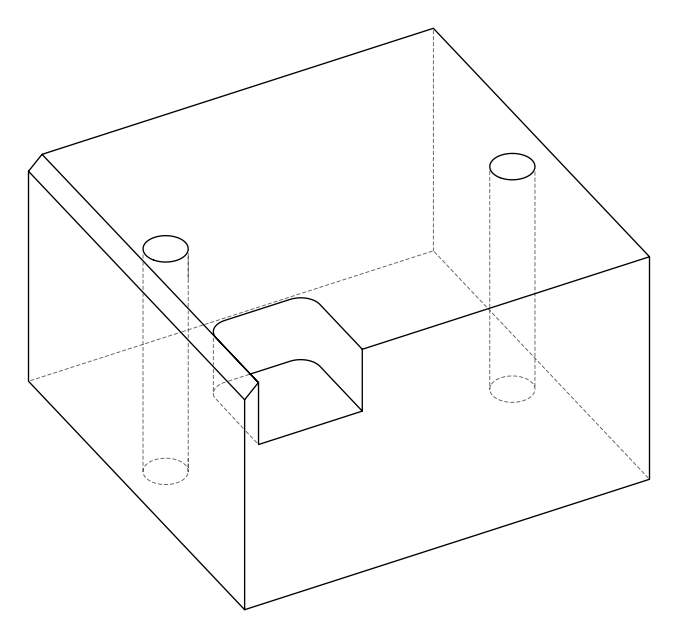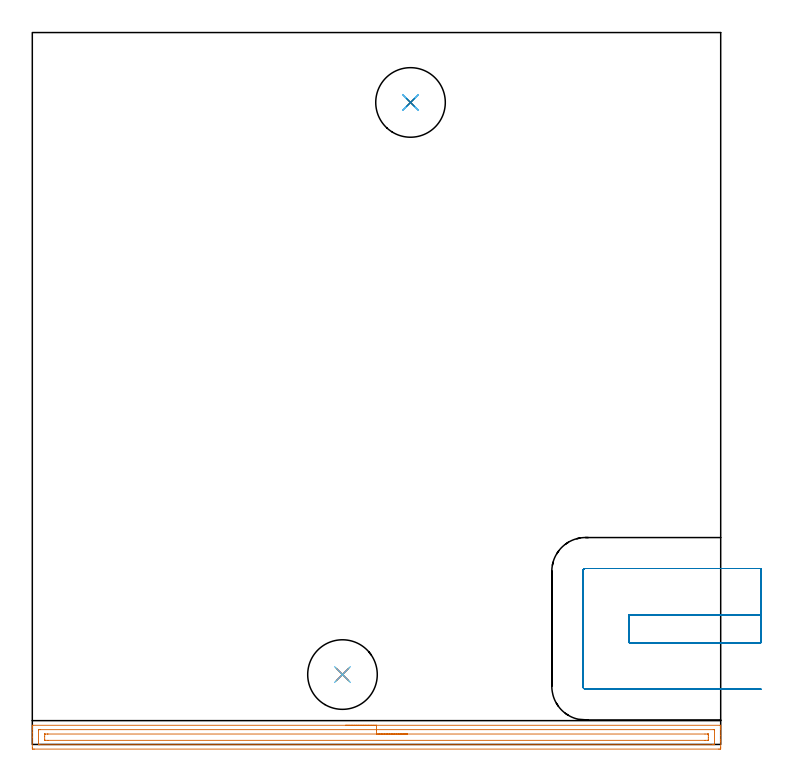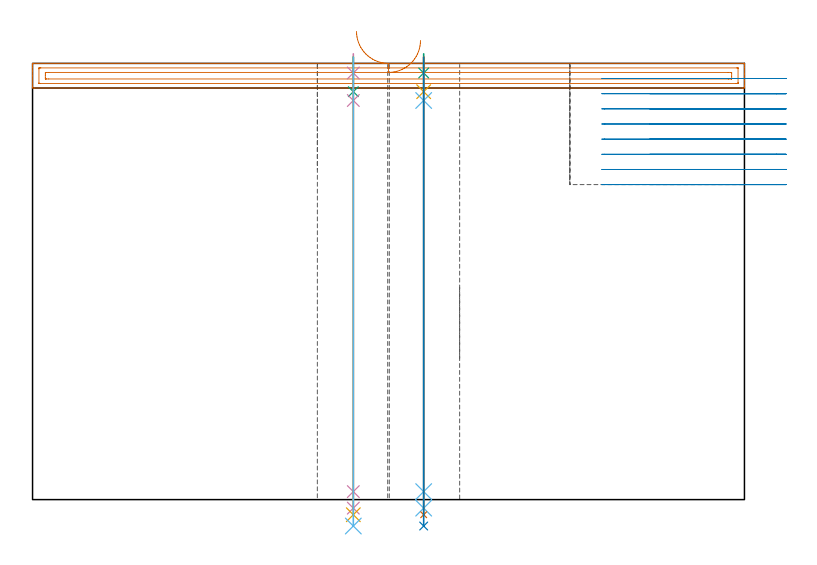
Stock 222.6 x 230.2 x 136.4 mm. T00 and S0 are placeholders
(PLAN: 12 operations, 10 tool changes, 14.2 min)
(1 AREA_MILL | FG_CHAMFER_SURFACE | UGT0205_001 | 5.55 min | 6604 mm3)
(2 MILL_SLOT | SLOT_PARTIAL_RECTANGULAR | UGT0201_094 | Follow Part, ap 5, ae 75% | 4.95 min | 120167 mm3)
(3 SPOT_DRILL | STEP1HOLE | NXT0321_9005460120000 | 0.05 min | 184 mm3)
(4 SPOT_DRILL_1 | STEP1HOLE_1 | NXT0321_9005460120000 | 0.05 min | 192 mm3)
(5 DRILL_BLIND_HOLE_INTO_CENTER | STEP1HOLE | NXT0301_030 | 0.05 min | 156 mm3)
(6 GUN_DRILL_THROUGH_HOLE | STEP1HOLE | UGT0307_001 | 0.61 min | 2502 mm3)
(7 SPADE_DRILL_TO_ENLARGE_THROUGH_HOLE | STEP1HOLE | UGT0306_005 | 0.57 min | 19655 mm3)
(8 DRILL_TO_ENLARGE_THROUGH_HOLE | STEP1HOLE | UGT0301_054 | 0.59 min | 31708 mm3)
(9 DRILL_BLIND_HOLE_INTO_CENTER_1 | STEP1HOLE_1 | NXT0301_030 | 0.05 min | 161 mm3)
(10 GUN_DRILL_THROUGH_HOLE_1 | STEP1HOLE_1 | UGT0307_001 | 0.61 min | 2491 mm3)
(11 SPADE_DRILL_TO_ENLARGE_THROUGH_HOLE_1 | STEP1HOLE_1 | UGT0306_005 | 0.57 min | 19670 mm3)
(12 DRILL_TO_ENLARGE_THROUGH_HOLE_1 | STEP1HOLE_1 | UGT0301_054 | 0.59 min | 31704 mm3)
(TOOL UGT0205_001 | Chamfer Mill 20 x 3 x 45 deg. | D20 FL50 Z2)
(TOOL UGT0201_094 | End mill 20 mm | D20 FL38 Z4)
(TOOL NXT0321_9005460120000 | NC Spot Drill, 142deg, 12mm, Carbide, Uncoated | D12 PA142 FL30 Z2)
(TOOL NXT0301_030 | Carbide Drill 5.9mm [860.1-0590-018A1-MM 2214] | D5.9 PA140 FL28 Z2)
(TOOL UGT0307_001 | Gun Drill 5 mm | D5 PA130 FL24 Z1)
(TOOL UGT0306_005 | Spade Drill 14.5mm | D14.5 PA132 FL10 Z2)
(TOOL UGT0301_054 | Twist Drill 22.5 mm | D22.5 PA118 FL155 Z2)
(OP 1 AREA_MILL)
G17 G21 G94 G90
T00 M6
G54
G17 G0 G90 X101.3 Y6.2 S1061 M3
G43 Z146.4 H0
G94 G1 X101.338 Z145.528 F250.
X101.452 Z144.664
X101.641 Z143.812
X101.903 Z142.98
X102.237 Z142.174
X102.64 Z141.4
X103.108 Z140.664
X103.64 Z139.972
X104.229 Z139.329
X104.872 Z138.74
X105.564 Z138.208
X106.3 Z137.74
X107.074 Z137.337
X107.88 Z137.003
X108.712 Z136.741
X109.563 Z136.552
X110.428 Z136.438
X111.3 Z136.4
X222.438
X222.59 Y6.198 Z136.388
X222.598 Y6.073 Z136.266
X222.6 Y5.944 Z136.143
Y5.609 Z135.808
Y4.973 Z135.168
Y2.907 Z133.104
Y1.476 Z131.671
Y0.88 Z131.076
Y-0.869 Z129.328
X222.597 Y-1.148 Z129.049
X222.59 Y-1.493 Z128.704
X222.349 Y-1.498 Z128.701
X221.991 Y-1.5 Z128.7
X0.608
X0.251 Y-1.498 Z128.701
X0.01 Y-1.493 Z128.704
X0. Y-1.148 Z129.049
Y2.35 Z132.545
Y3.781 Z133.978
Y4.973 Z135.168
Y5.609 Z135.808
Y5.944 Z136.143
X0.002 Y6.073 Z136.266
X0.01 Y6.198 Z136.388
X0.162 Y6.2 Z136.4
X111.3
Y4.786 Z134.986
X220.206 Y4.785 Z134.985
X220.399 Y4.784 Z134.984
X220.551 Y4.78 Z134.98
X220.583 Y4.779 Z134.979
X220.59 Y4.762 Z134.962
X220.594 Y4.735 Z134.935
X220.599 Y4.588 Z134.788
X220.6 Y0.216 Z130.416
X220.598 Y0.087 Z130.287
X220.594 Y-0.016 Z130.184
X220.59 Y-0.078 Z130.122
X220.556 Y-0.079 Z130.121
X220.206 Y-0.084 Z130.116
X220.014 Y-0.085 Z130.115
X2.394
X2.201 Y-0.084 Z130.116
X2.049 Y-0.081 Z130.119
X2.017 Y-0.079 Z130.121
X2.01 Y-0.062 Z130.138
X2.006 Y-0.035 Z130.165
X2.001 Y0.112 Z130.312
X2. Y4.484 Z134.684
X2.002 Y4.613 Z134.813
X2.006 Y4.716 Z134.916
X2.01 Y4.778 Z134.978
X2.044 Y4.779 Z134.979
X2.394 Y4.784 Z134.984
X2.586 Y4.785 Z134.985
X111.3 Y4.786 Z134.986
Y3.372 Z133.572
X217.528 Y3.371 Z133.571
X218.272 Y3.37 Z133.57
X218.421 Y3.368 Z133.568
X218.568 Y3.365 Z133.565
X218.591 Y3.356 Z133.556
X218.594 Y3.329 Z133.529
X218.598 Y3.283 Z133.483
X218.599 Y3.224 Z133.424
X218.6 Y3.049 Z133.249
Y2.175 Z132.375
X218.598 Y1.476 Z131.676
X218.595 Y1.388 Z131.588
X218.59 Y1.346 Z131.546
X218.585 Y1.335 Z131.535
X218.567 Y1.333 Z131.533
X218.421 Y1.331 Z131.531
X217.678 Y1.328 Z131.528
X217.528
X5.072
X4.328 Y1.33 Z131.53
X4.179 Y1.332 Z131.532
X4.032 Y1.335 Z131.535
X4.009 Y1.344 Z131.544
X4.006 Y1.371 Z131.571
X4.002 Y1.417 Z131.617
X4.001 Y1.476 Z131.676
X4. Y1.651 Z131.851
Y2.525 Z132.725
X4.002 Y3.224 Z133.424
X4.005 Y3.312 Z133.512
X4.01 Y3.354 Z133.554
X4.015 Y3.365 Z133.565
X4.033 Y3.367 Z133.567
X4.179 Y3.369 Z133.569
X4.922 Y3.371 Z133.571
X5.072 Y3.372 Z133.572
X111.3
X112.172 Z133.61
X113.036 Z133.723
X113.888 Z133.912
X114.72 Z134.175
X115.526 Z134.508
X116.3 Z134.911
X117.036 Z135.38
X117.728 Z135.911
X118.371 Z136.501
X118.96 Z137.144
X119.491 Z137.836
X119.96 Z138.572
X120.363 Z139.345
X120.697 Z140.151
X120.959 Z140.983
X121.148 Z141.835
X121.262 Z142.7
X121.3 Z143.572
G0 Z146.4
M5
M2
(OP 2 MILL_SLOT)
G17 G21 G94 G90
T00 M6
G54
G17 G0 G90 X235.6 Y41.9 S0 M3
G43 Z146.4 H0
Z131.662
G94 G1 X232.6 F250.
X193. F500.
Y32.9
X232.6
X235.6 F250.
Y56.9
X232.6
X178.9 F500.
G3 X178. Y56. R0.9
G1 Y18.8
G3 X178.9 Y17.9 R0.9
G1 X232.6
X235.6 F250.
G0 Y41.9 Z126.925
G1 X232.6
X193. F500.
Y32.9
X232.6
X235.6 F250.
Y56.9
X232.6
X178.9 F500.
G3 X178. Y56. R0.9
G1 Y18.8
G3 X178.9 Y17.9 R0.9
G1 X232.6
X235.6 F250.
G0 Y41.9 Z122.187
G1 X232.6
X193. F500.
Y32.9
X232.6
X235.6 F250.
Y56.9
X232.6
X178.9 F500.
G3 X178. Y56. R0.9
G1 Y18.8
G3 X178.9 Y17.9 R0.9
G1 X232.6
X235.6 F250.
G0 Y41.9 Z117.45
G1 X232.6
X193. F500.
Y32.9
X232.6
X235.6 F250.
Y56.9
X232.6
X178.9 F500.
G3 X178. Y56. R0.9
G1 Y18.8
G3 X178.9 Y17.9 R0.9
G1 X232.6
X235.6 F250.
G0 Y41.9 Z112.712
G1 X232.6
X193. F500.
Y32.9
X232.6
X235.6 F250.
Y56.9
X232.6
X178.9 F500.
G3 X178. Y56. R0.9
G1 Y18.8
G3 X178.9 Y17.9 R0.9
G1 X232.6
X235.6 F250.
G0 Y41.9 Z107.975
G1 X232.6
X193. F500.
Y32.9
X232.6
X235.6 F250.
Y56.9
X232.6
X178.9 F500.
G3 X178. Y56. R0.9
G1 Y18.8
G3 X178.9 Y17.9 R0.9
G1 X232.6
X235.6 F250.
G0 Y41.9 Z103.237
G1 X232.6
X193. F500.
Y32.9
X232.6
X235.6 F250.
Y56.9
X232.6
X178.9 F500.
G3 X178. Y56. R0.9
G1 Y18.8
G3 X178.9 Y17.9 R0.9
G1 X232.6
X235.6 F250.
G0 Y41.9 Z98.5
G1 X232.6
X193. F500.
Y32.9
X232.6
X235.6 F250.
Y56.9
X232.6
X178.9 F500.
G3 X178. Y56. R0.9
G1 Y18.8
G3 X178.9 Y17.9 R0.9
G1 X232.6
X235.6 F250.
G0 Z146.4
M5
M2
(OP 3 SPOT_DRILL)
G17 G21 G94 G90
T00 M6
G54
G17 G0 G90 X122.3 Y207.6 S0 M3
G43 Z146.4 H0
G94 G81 G98 Z133.4 F250. R139.4
G80
M5
M2
(OP 4 SPOT_DRILL_1)
G17 G21 G94 G90
T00 M6
G54
G17 G0 G90 X100.3 Y22.6 S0 M3
G43 Z146.4 H0
G94 G81 G98 Z133.4 F250. R139.4
G80
M5
M2
(OP 5 DRILL_BLIND_HOLE_INTO_CENTER)
G17 G21 G94 G90
T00 M6
G54
G17 G0 G90 X122.3 Y207.6 S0 M3
G43 Z146.4 H1
G94 G81 G98 Z127.55 F250. R138.4
G80
M5
M2
(OP 6 GUN_DRILL_THROUGH_HOLE)
G17 G21 G94 G90
T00 M6
G54
G17 G0 G90 X122.3 Y207.6 M8
G43 Z146.4 H0
Z133.86
S716 M3
G94 G1 Z124.794 F125. M26
G4 X.084
Z2.5 F250.
G4 X.084
Z-2.666 F125.
G4 X.084
M5
M9
G0 Z133.86
Z146.4
M2
(OP 7 SPADE_DRILL_TO_ENLARGE_THROUGH_HOLE)
G17 G21 G94 G90
T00 M6
G54
G17 G0 G90 X122.3 Y207.6 S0 M3
G43 Z146.4 H0
G94 G73 G98 Z-4.728 F250. Q14.113 R138.4
G80
M5
M2
(OP 8 DRILL_TO_ENLARGE_THROUGH_HOLE)
G17 G21 G94 G90
T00 M6
G54
G17 G0 G90 X122.3 Y207.6 S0 M3
G43 Z146.4 H0
G94 G73 G98 Z-8.26 F250. Q20.666 R138.4
G80
M5
M2
(OP 9 DRILL_BLIND_HOLE_INTO_CENTER_1)
G17 G21 G94 G90
T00 M6
G54
G17 G0 G90 X100.3 Y22.6 S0 M3
G43 Z146.4 H1
G94 G81 G98 Z127.55 F250. R138.4
G80
M5
M2
(OP 10 GUN_DRILL_THROUGH_HOLE_1)
G17 G21 G94 G90
T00 M6
G54
G17 G0 G90 X100.3 Y22.6 M8
G43 Z146.4 H0
Z133.86
S716 M3
G94 G1 Z124.794 F125. M26
G4 X.084
Z2.5 F250.
G4 X.084
Z-2.666 F125.
G4 X.084
M5
M9
G0 Z133.86
Z146.4
M2
(OP 11 SPADE_DRILL_TO_ENLARGE_THROUGH_HOLE_1)
G17 G21 G94 G90
T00 M6
G54
G17 G0 G90 X100.3 Y22.6 S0 M3
G43 Z146.4 H0
G94 G73 G98 Z-4.728 F250. Q14.113 R138.4
G80
M5
M2
(OP 12 DRILL_TO_ENLARGE_THROUGH_HOLE_1)
G17 G21 G94 G90
T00 M6
G54
G17 G0 G90 X100.3 Y22.6 S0 M3
G43 Z146.4 H0
G94 G73 G98 Z-8.26 F250. Q20.666 R138.4
G80
M5
M2
